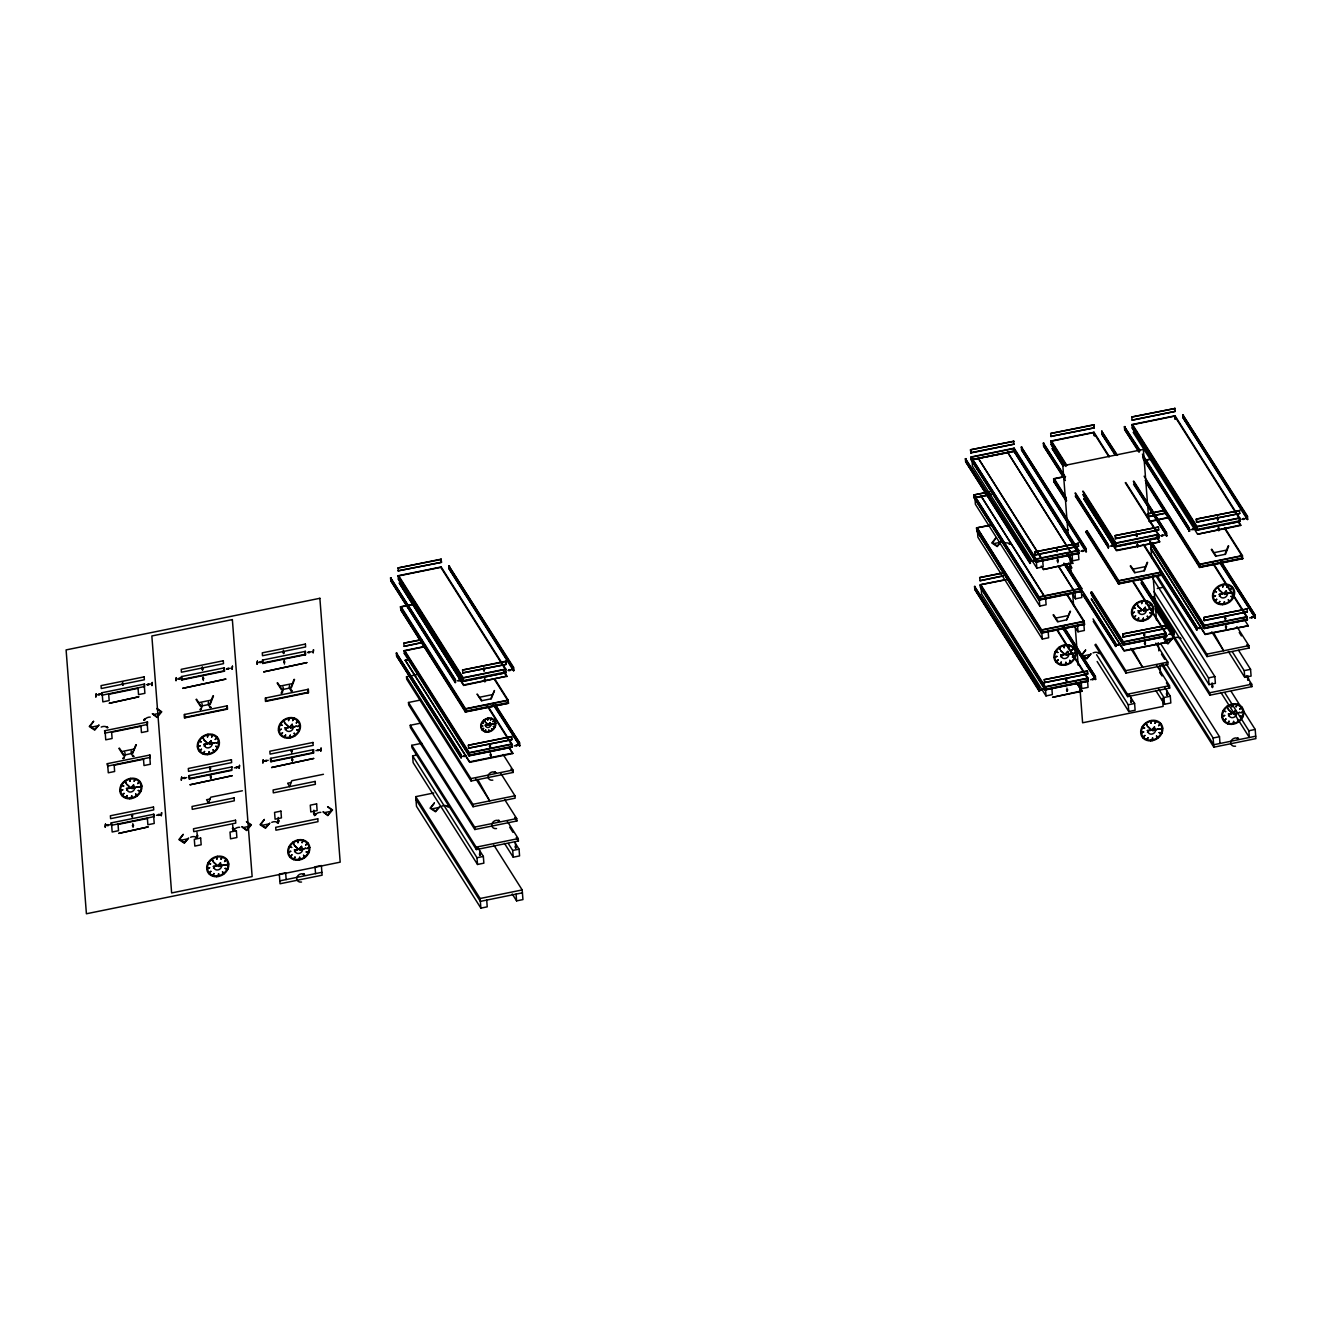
<?xml version="1.0" encoding="UTF-8"?>
<svg xmlns="http://www.w3.org/2000/svg" width="1322" height="1322" viewBox="0 0 1322 1322"><rect width="100%" height="100%" fill="white"/><g stroke="black" fill="none" stroke-linecap="round" stroke-linejoin="round"><path stroke-width="1.5" d="M150.278 717.086A6.445 5.453 -32.3 0 0 144.048 720.259L144.379 719.052M239.662 827.275A6.445 5.453 -32.3 0 0 233.416 830.447L233.746 829.258M320.833 812.352A6.445 5.453 -32.3 0 0 314.603 815.525L314.933 814.335M124.351 757.936L123.144 758.564L123.524 757.324M201.473 709.005L200.283 709.633L200.647 708.41M282.544 692.53L281.338 693.158L281.718 691.918M122.103 683.871L122.83 685.193L123.326 683.623M131.605 816.12L132.101 814.55L132.828 815.872M132.332 825.556L133.059 826.878L133.555 825.308M201.836 668.651L202.547 669.99L203.043 668.403M202.613 678.88L203.109 677.31L203.836 678.632M209.537 768.76L210.033 767.19L210.743 768.512M210.148 776.791L210.876 778.113L211.371 776.543M196.631 835.653L197.342 836.975L197.837 835.405M282.891 652.176L283.619 653.498L284.114 651.928M283.685 662.405L284.18 660.835L284.891 662.157M232.341 828.382L233.052 829.704L233.548 828.134M291.071 751.507L291.567 749.938L292.294 751.26M291.683 759.539L292.41 760.861L292.906 759.291M277.802 820.714L278.529 822.053L279.025 820.466M313.512 813.46L314.239 814.782L314.735 813.212M483.323 669.61L484.05 670.932L484.546 669.362M484.149 680.351L484.645 678.781L485.372 680.103M489.371 746.451L489.867 744.881L490.594 746.203M490.016 754.812L490.743 756.134L491.239 754.565M479.324 854.029L480.035 855.351L480.547 853.781M515.035 846.774L515.745 848.096L516.241 846.526M1056.278 550.365L1056.989 551.704L1057.484 550.117M1057.104 561.106L1057.6 559.537L1058.311 560.858M1065.747 680.533L1066.243 678.963L1066.97 680.285M1066.474 689.952L1067.201 691.274L1067.697 689.704M1135.995 535.162L1136.722 536.484L1137.217 534.914M1136.937 545.639L1137.432 544.069L1138.159 545.391M1143.695 635.271L1144.191 633.701L1144.918 635.023M1144.323 643.302L1145.034 644.624L1145.53 643.054M1130.574 701.09L1131.302 702.412L1131.797 700.842M1217.066 518.67L1217.777 519.992L1218.273 518.422M1218.008 529.147L1218.504 527.577L1219.215 528.899M1166.285 693.835L1166.996 695.157L1167.491 693.587M1224.767 618.779L1225.263 617.209L1225.973 618.531M1225.378 626.81L1226.105 628.132L1226.601 626.562M1211.762 686.168L1212.472 687.49L1212.968 685.92M1247.472 678.913L1248.183 680.235L1248.679 678.665M208.645 802.95L210.694 797.216L242.372 790.771M289.716 786.474L291.749 780.74L323.444 774.295M118.93 748.434L123.409 755.325L132.547 753.259L135.852 744.782M136.348 744.881L132.547 753.259M212.974 695.851L209.686 704.345L201.01 706.113L196.532 699.206M210.181 704.444L213.47 695.967M294.046 679.376L290.741 687.853L282.065 689.621L277.587 682.714M291.237 687.952L294.542 679.475M491.173 698.991L494.478 690.514L490.677 698.892L482.001 700.66L477.06 694.05L481.538 700.957M1053.089 614.928L1057.583 621.836L1066.722 619.77L1070.01 611.276M1070.506 611.392L1066.722 619.77M1147.149 562.362L1143.844 570.84L1135.168 572.608L1130.69 565.7M1144.34 570.955L1147.645 562.461M1228.204 545.87L1224.916 554.364L1216.24 556.116L1211.762 549.225M1225.411 554.463L1228.7 545.986M126.598 790.275L127.011 789.267A4.016 3.404 -32.3 0 0 132.398 791.514A4.016 3.404 -32.3 0 0 133.638 785.648M204.1 746.137L204.513 745.129A4.016 3.404 -32.3 0 0 209.901 747.376A4.016 3.404 -32.3 0 0 211.14 741.526M213.486 868.207L213.9 867.199A4.016 3.404 -32.3 0 0 219.303 869.446A4.016 3.404 -32.3 0 0 220.543 863.597M285.155 729.645L285.569 728.653A4.016 3.404 -32.3 0 0 290.972 730.901A4.016 3.404 -32.3 0 0 292.212 725.034M294.542 851.715L294.971 850.724A4.016 3.404 -32.3 0 0 300.358 852.971A4.016 3.404 -32.3 0 0 301.598 847.105M485.372 725.894L485.653 725.2A2.76 2.33 -32.3 0 0 489.157 727.232A2.76 2.33 -32.3 0 0 490.198 723.117M1060.756 656.77L1061.186 655.778A4.016 3.404 -32.3 0 0 1066.573 658.025A4.016 3.404 -32.3 0 0 1067.812 652.159M1138.259 612.648L1138.672 611.64A4.016 3.404 -32.3 0 0 1144.075 613.887A4.016 3.404 -32.3 0 0 1145.315 608.021M1147.479 732.355L1147.893 731.347A4.016 3.404 -32.3 0 0 1153.28 733.611A4.016 3.404 -32.3 0 0 1154.519 727.744M1219.314 596.156L1219.743 595.148A4.016 3.404 -32.3 0 0 1225.13 597.395A4.016 3.404 -32.3 0 0 1226.37 591.529M1228.535 715.88L1228.948 714.872A4.016 3.404 -32.3 0 0 1234.351 717.119A4.016 3.404 -32.3 0 0 1235.591 711.253M1163.575 639.022L1167.194 635.419L1164.566 638.576M98.902 695.058L100.439 694.182L98.803 693.951M148.725 684.928L147.089 684.68L148.642 683.805M179.164 679.227L180.701 678.351L179.081 678.103M228.409 669.196L226.789 668.965L228.326 668.089M260.219 662.735L261.773 661.859L260.137 661.628M309.48 652.721L307.844 652.49L309.398 651.614M184.766 778.526L183.13 778.294L184.683 777.419M108.189 825.688L106.57 825.457L108.107 824.581M236.39 768.032L237.943 767.157L236.308 766.925M158.475 815.459L160.028 814.583L158.392 814.352M266.3 761.274L264.681 761.042L266.218 760.167M317.941 750.764L319.478 749.888L317.842 749.657M459.048 681.012L460.601 680.136L458.965 679.905M509.945 670.667L508.309 670.436L509.862 669.56M464.633 756.531L462.997 756.3L464.551 755.424M516.258 746.054L517.811 745.178L516.175 744.947M1033.06 561.553L1034.614 560.677L1032.978 560.445M1082.9 551.423L1081.264 551.191L1082.817 550.316M1111.852 546.3L1113.388 545.424L1111.769 545.193M1162.732 535.955L1161.113 535.724L1162.649 534.848M1192.907 529.825L1194.46 528.949L1192.824 528.717M1243.804 519.463L1242.168 519.232L1243.721 518.356M1118.924 645.037L1117.305 644.806L1118.842 643.913M1042.331 690.084L1040.711 689.853L1042.248 688.977M1170.565 634.527L1172.102 633.651L1170.482 633.42M1092.616 679.872L1094.17 678.979L1092.534 678.748M1199.996 628.545L1198.36 628.314L1199.913 627.438M1251.62 618.052L1253.173 617.159L1251.537 616.928M144.048 720.259L145.255 719.581M233.416 830.447L234.638 829.786M314.603 815.525L315.809 814.864M970.497 449.794L1013.776 441.284L970.497 449.794L970.877 452.934L1013.991 444.175L1013.61 441.036M1051.056 436.64L1050.676 433.484L1093.79 424.726L1094.17 427.865L1050.907 436.376L1094.17 427.865M1131.748 417.008L1175.01 408.481L1131.748 417.008L1132.128 420.148L1175.241 411.373L1174.861 408.234M1093.955 424.973L1050.676 433.484M398.385 571.087L398.005 567.948L441.118 559.173L441.498 562.313L398.236 570.84L441.498 562.313M441.284 559.421L398.005 567.948M970.728 452.686L1013.991 444.175M971.059 456.982L1014.172 448.208L1078.884 550.547L1035.77 559.322L971.373 457.478L1036.299 559.206L1036.514 562.098L971.587 460.37L971.059 456.982L971.273 459.874L1014.552 451.364L1014.172 448.208M971.207 457.23L1014.321 448.455M1021.328 447.034L1086.254 548.762L1085.957 551.77L1021.559 449.926L1021.328 447.034L1085.726 548.878L1085.957 551.77M1064.904 465.261L1051.287 444.655L1050.858 441.036L1093.972 432.261L1109.406 456.685M1132.871 428.064L1132.607 424.692L1197.005 526.52L1197.269 529.907L1132.343 428.163L1131.929 424.544L1175.043 415.786L1239.739 518.108L1240.003 521.496L1196.889 530.254L1132.177 427.915M965.391 458.701L1030.317 560.429L1030.003 563.436L965.622 461.593L965.391 458.701L1029.788 560.528L1030.003 563.436M1051.023 441.284L1094.137 432.509L1094.385 435.896M1132.078 424.792L1175.192 416.033M1065.4 480.53L1043.57 446.01L1043.355 443.118L1064.607 475.804M1114.991 454.867L1101.887 434.161L1101.672 431.253L1117.487 455.313M1138.82 451.975L1124.625 429.534L1124.411 426.642L1140.225 450.686M1182.727 414.778L1247.654 516.505L1247.357 519.513L1182.959 417.669L1182.727 414.778L1247.125 516.621L1247.357 519.513M398.071 575.748L441.184 566.973L505.896 669.312L462.783 678.07L398.071 575.748L398.484 579.367L463.411 681.094L463.146 677.723L398.748 575.88L399.013 579.251M398.219 575.995L441.333 567.221M390.552 577.83L455.479 679.558L455.165 682.565L390.783 580.722L390.552 577.83L454.95 679.673L455.165 682.565M448.869 565.965L513.795 667.693L513.498 670.7L449.1 568.857L448.869 565.965L513.267 667.808L513.498 670.7M971.273 459.874L1014.387 451.116L1079.099 553.439L1035.985 562.214L971.587 460.37M1021.559 449.926L1086.486 551.671M965.622 461.593L1030.532 563.321M1043.57 446.01L1064.838 478.696M1101.887 434.161L1115.52 454.751M1124.625 429.534L1139.349 451.86M1182.959 417.669L1247.885 519.397M390.783 580.722L455.693 682.449M449.1 568.857L514.027 670.601M1137.118 431.583L1133.202 432.377L1197.6 534.22L1240.714 525.445L1238.483 521.512M401.359 609.806L401.144 606.914L465.542 708.757L465.757 711.649L400.83 609.921L400.45 606.781L412.216 604.385M400.616 607.029L413.158 604.468M991.021 494.676L974.198 497.816L973.984 494.924L989.649 491.734M1066.011 500.856L1053.849 481.621L1053.617 478.729L1063.417 476.73M1146.438 459.858L1150.371 459.048M973.984 494.924L989.814 491.982M1065.549 476.581L1053.783 478.977L1053.998 481.869L1066.54 500.757M1144.637 460.502L1151.396 459.131M974.132 495.172L974.512 498.311L1039.439 600.056L1039.208 597.164L974.297 495.42L1038.679 597.263L1038.91 600.155L1082.024 591.397L1081.644 588.24L1038.53 597.015L1038.745 599.907L1081.859 591.149M990.988 494.197L974.843 497.485L1039.241 599.312L1039.77 606.071L1046.115 604.782L1045.586 598.023M974.198 497.816L989.881 494.626M96.903 694.893L100.439 694.182M147.089 684.68L150.642 683.97M177.165 679.062L180.701 678.351M226.789 668.965L230.325 668.254M258.22 662.586L261.773 661.859M307.844 652.49L311.397 651.763M102.306 695.124L144.362 686.564M102.356 695.603L101.596 692.811L144.709 684.052L144.412 687.043M108.701 694.314L138.05 688.332M182.006 679.409L224.046 670.849M263.061 662.917L305.118 654.357M421.817 642.74L404.168 646.326L403.788 643.186L421.437 639.584M421.586 639.831L403.788 643.186M976.892 531.047L976.512 527.908L990.228 525.115M976.512 527.908L990.393 525.363M977.355 528.288L1041.224 630.247L1041.439 633.139L1084.552 624.364L1084.172 621.224L1041.058 629.999L1041.29 632.891L1084.552 624.364M421.652 642.492L404.168 646.326M976.677 528.156L977.057 531.295L1041.967 633.023L1041.753 630.131L977.206 528.04L977.9 537.211L1042.298 639.055L1048.643 637.766L1048.131 631.007M405.011 653.2L469.442 755.523L469.227 752.631L404.829 650.788L404.515 653.795L404.135 650.655L425.701 646.26M404.301 650.903L425.849 646.508M396.352 653.068L461.262 754.796L460.965 757.803L396.567 655.96L396.352 653.068L460.734 754.912L460.965 757.803M396.567 655.96L461.494 757.688M509.466 747.888L512.771 753.54L469.657 762.315L405.259 660.471L409.142 659.199M405.259 660.471L409.192 659.678M198.763 702.66L211.322 700.098M279.818 686.168L292.393 683.606M91.251 727.166L97.646 725.877M153.55 714.508L159.945 713.202M993.78 543.623L1000.176 542.317M1064.127 530.684L1068.044 529.891M1149.115 513.399L1164.798 510.209M1064.293 530.932L1068.209 530.139M1147.314 514.043L1164.946 510.457M1147.38 516.687L1166.979 512.705M1147.529 516.952L1167.128 512.953M105.231 733.066L147.287 724.506M105.264 733.545L104.521 730.769L147.634 721.994L147.32 725.001M111.61 732.256L140.975 726.29M184.915 717.35L226.971 708.79M265.986 700.858L308.043 692.315M1149.182 521.364L1168.78 517.381M1149.347 521.612L1170.119 517.381M503.137 754.498L512.969 770.032L513.151 772.445L471.095 781.005L406.697 679.161L406.515 676.748L416.529 674.716M1035.06 551.885L1078.322 543.359L1035.06 551.885L1035.44 555.025L1078.554 546.25L1078.174 543.111M1115.239 535.575L1158.502 527.065L1115.239 535.575L1115.619 538.715L1158.733 529.957L1158.353 526.817M1196.294 519.1L1239.573 510.573L1196.294 519.1L1196.674 522.24L1239.788 513.465L1239.408 510.325M462.931 673.162L462.551 670.023L505.665 661.264L506.045 664.404L462.783 672.915L506.045 664.404M505.83 661.512L462.551 670.023M1035.275 554.777L1078.554 546.25M1115.454 538.467L1158.733 529.957M1196.526 521.992L1239.788 513.465M1075.001 493.172L1108.266 544.846L1108.497 547.754L1075.216 496.064M1082.933 494.709L1115.834 546.746L1158.948 537.971L1158.683 534.6L1115.57 543.375L1082.668 491.338M1133.318 481.324L1166.599 532.997L1166.814 535.889L1133.549 484.216M1142.968 455.974L1189.337 528.37L1189.552 531.262L1143.183 458.866M1239.739 518.108L1196.641 526.883L1131.929 424.544M1031.061 561.404L1034.614 560.677M1081.264 551.191L1084.817 550.464M1109.852 546.151L1113.388 545.424M1161.113 535.724L1164.649 534.997M1190.907 529.659L1194.46 528.949M1242.168 519.232L1245.721 518.521M1077.281 551.092L1013.991 450.984L971.934 459.527L1036.316 561.371L1078.372 552.827M1078.95 553.191L1035.837 561.966L1035.605 559.074L1078.719 550.299L1079.099 553.439M1158.221 537.36L1116.165 545.903L1083.429 494.131M1239.276 520.868L1197.22 529.428L1132.838 427.584M1115.669 546.498L1158.948 537.971M1196.741 530.006L1240.003 521.496M457.048 680.863L460.601 680.136M508.309 670.436L511.862 669.709M505.434 672.055L463.378 680.615L398.98 578.772M398.335 579.119L463.047 681.458L506.144 672.683L505.731 669.064L462.617 677.822L462.882 681.21L506.144 672.683M121.641 751.574L134.2 749.029M1003.563 575.946L980.048 580.722L979.668 577.582L1001.217 573.203M1003.332 573.054L979.668 577.582M1083.759 498.444L1116.495 550.216L1159.642 541.937L1116.528 550.712L1083.792 498.923M1240.68 524.966L1197.6 534.22M971.901 457.379L972.447 466.286L1036.845 568.13L1043.19 566.841L1042.678 560.082M1068.176 553.968L1072.555 560.858L1078.901 559.57L1078.19 550.415L1013.792 448.571L1014.024 451.463L1077.331 551.571M463.708 684.928L506.822 676.17L463.741 685.407L399.31 583.085L463.741 685.407M1003.398 575.698L980.048 580.722M1043.389 569.518L1072.72 563.056L1043.389 569.518L1041.207 566.064M980.445 587.662L980.213 584.77L1005.695 579.581M1006.934 579.614L980.213 584.77M974.545 586.472L1039.472 688.217L1039.175 691.208L974.777 589.381L974.545 586.472L1038.943 688.316L1039.175 691.208M1057.319 629.751L1088.039 678.335L1088.254 681.227L1045.157 690.001L980.759 588.158L980.527 585.266L981.288 588.042L1045.685 689.886M1067.383 567.601L1071.382 566.791M500.757 773.337L514.952 795.778L515.134 798.174L473.078 806.734L408.68 704.89L408.498 702.478L420.512 700.032M974.777 589.381L1039.703 691.109M107.776 766.049L149.832 757.489M107.809 766.529L107.049 763.736L150.163 754.978L149.865 757.969M114.155 765.24L143.52 759.258M479.77 697.206L492.329 694.645M1132.937 569.154L1145.496 566.609M1213.993 552.679L1226.552 550.117M400.45 606.781L465.162 709.104L508.276 700.346L495.023 679.376M507.78 702.61L465.724 711.17L401.326 609.326M400.682 609.673L465.394 712.013L508.507 703.238L508.127 700.098L465.013 708.856L465.228 711.765L508.507 703.238M504.69 799.579L516.704 818.566L516.885 820.979L474.829 829.522L410.431 727.678L410.25 725.266L420.264 723.233M1038.679 597.263L1081.793 588.505L1066.358 564.081M1086.519 530.766L1118.329 581.069L1161.443 572.294M1145.761 479.754L1199.401 564.577L1242.515 555.818L1224.883 527.941M1039.241 599.312L1081.297 590.769L1063.83 563.155M1160.947 574.574L1118.891 583.118L1086.155 531.345M1242.002 558.082L1199.946 566.642L1145.381 480.332M1242.581 558.462L1199.467 567.221L1199.236 564.329L1242.35 555.571L1242.73 558.71L1199.616 567.468L1145.976 482.646M1085.659 531.923L1118.561 583.96L1161.674 575.186L1161.294 572.046L1118.181 580.821L1118.395 583.713L1161.509 574.938L1197.005 629.916L1196.79 627.025L1150.95 554.513M264.681 761.042L268.217 760.315M315.925 750.615L319.478 749.888M183.13 778.294L186.683 777.567M234.391 767.867L237.943 767.157M271.159 761.208L313.215 752.648M189.624 778.46L231.68 769.9M1072.192 593.628L1075.464 598.816L1081.809 597.527L1081.115 588.356L1065.829 564.197M1157.279 588.488L1163.294 587.265M507.334 821.342L518.241 838.594L518.422 841.007L476.366 849.567L411.985 747.723L411.786 745.311L421.801 743.278M1055.799 618.085L1068.358 615.523M477.886 847.799L483.356 856.425L483.869 863.167L477.523 864.472L413.125 762.629L412.613 755.87L417.372 754.912M468.732 748.401L468.352 745.261L511.465 736.503L511.845 739.642L468.566 748.153L511.845 739.642M511.614 736.751L468.352 745.261M210.066 799L206.562 799.711L208.595 803.082M291.121 782.508L287.634 783.219L289.667 786.607M1041.224 630.247L1084.337 621.472L1066.722 593.611M1083.842 623.753L1041.786 632.296L977.388 530.452M106.57 825.457L110.106 824.73M156.475 815.31L160.028 814.583M111.659 825.259L153.716 816.699M404.135 650.655L468.847 752.995L511.961 744.22L487.801 705.998M111.692 825.738L110.932 822.945L154.046 814.187L153.749 817.178M118.038 824.449L147.403 818.483M495.056 705.072L519.596 742.931L519.81 745.839L493.089 704.51M462.997 756.3L466.55 755.573M469.409 755.044L511.465 746.484M514.258 745.889L517.811 745.178M1074.736 626.611L1078.008 631.784L1084.354 630.495L1083.643 621.34L1066.193 593.71M404.367 653.547L469.079 755.887L512.192 747.112L511.812 743.972L468.699 752.747L468.913 755.639L512.192 747.112M405.226 659.992L469.624 761.836L512.738 753.061M1122.808 633.965L1166.07 625.455L1122.808 633.965L1123.188 637.105L1166.301 628.347L1165.921 625.207M1203.863 617.49L1247.142 608.963L1203.863 617.49L1204.243 620.629L1247.357 611.855L1246.976 608.715M1123.022 636.857L1166.301 628.347M1204.094 620.382L1247.357 611.855M1082.454 591.826L1115.718 643.5L1115.95 646.392L1082.668 594.718M1091.228 591.876L1123.039 642.178L1166.153 633.403L1134.342 583.101M1140.77 579.961L1174.052 631.635L1174.267 634.543L1141.002 582.853M1143.827 544.433L1196.79 627.025M1151.545 542.582L1204.094 625.686L1247.208 616.928L1213.216 563.172M1220.751 561.751L1255.107 615.16L1255.338 618.052L1219.876 562.924M1117.305 644.806L1120.841 644.078M1168.565 634.378L1172.102 633.651M1198.36 628.314L1201.913 627.586M1249.621 617.886L1253.173 617.159M1165.657 635.684L1123.601 644.227L1090.848 592.454M1246.712 619.192L1204.656 627.752L1151.181 543.16M1091.443 594.768L1123.254 645.07L1166.368 636.295L1165.987 633.155L1122.874 641.93L1123.105 644.822L1166.368 636.295M1149.595 542.037L1204.325 628.578L1247.439 619.82L1247.059 616.68L1203.945 625.438L1204.16 628.33L1247.439 619.82M406.515 676.748L470.913 778.592L512.969 770.032M1083.313 655.91L1089.708 654.605M1165.293 639.666L1175.291 637.617M180.85 840.263L187.245 838.958M243.149 827.589L249.544 826.283M1166.087 640.658L1170.895 639.683M262.037 825.341L268.432 824.036M324.32 812.666L330.715 811.361M1091.344 598.75L1124.08 650.54L1167.227 642.244L1124.113 651.019L1091.377 599.23M1150.57 547.738L1205.135 634.048L1248.299 625.769L1205.185 634.527L1150.603 548.233M486.711 900.1L487.223 906.842L480.877 908.131L416.48 806.304L415.736 796.654L433.765 792.985M1044.595 682.813L1044.215 679.673L1087.328 670.898L1087.709 674.038L1044.446 682.565L1087.709 674.038M1087.494 671.146L1044.215 679.673M432.063 808.849L438.458 807.544M1063.235 626.611L1095.426 676.55L1095.641 679.442L1062.376 627.768M1088.039 678.335L1044.925 687.11L980.527 585.266M1093.03 618.878L1125.766 670.667L1167.822 662.107L1168.004 664.52L1125.947 673.08L1093.211 621.29M1157.708 576.508L1206.821 654.175L1248.877 645.632L1249.075 648.028L1207.019 656.588L1155.709 575.467M408.498 702.478L472.896 804.321L514.952 795.778M1040.711 689.853L1044.248 689.142M1090.617 679.706L1094.17 678.979M1087.543 680.599L1045.487 689.159L981.089 587.315M1044.991 689.754L1088.254 681.227M1045.454 686.994L980.907 584.902L981.602 594.074L1045.999 695.917L1052.345 694.612L1051.833 687.87M1078.438 683.474L1081.71 688.646L1088.056 687.357L1087.345 678.186L1056.79 629.867M1081.875 690.844L1052.56 697.289L1081.908 691.323L1076.422 682.218M410.25 725.266L474.648 827.109L516.704 818.566M1095.789 644.161L1127.435 694.215L1169.491 685.655L1169.689 688.068L1127.633 696.628L1094.88 644.839M1153.941 591.578L1208.506 677.872L1214.868 676.583L1215.381 683.342L1209.035 684.631L1153.362 596.602M1232.22 651.63L1244.217 670.618L1250.562 669.329L1251.091 676.071L1244.746 677.36L1228.369 651.482M1096.599 654.721L1128.261 704.775L1134.607 703.486L1135.119 710.245L1128.773 711.533L1097.128 661.479M1158.502 688.878L1163.955 697.52L1170.301 696.231L1170.829 702.973L1164.484 704.262L1155.742 690.464M279.834 880.849L321.89 872.305M1155.081 606.467L1209.663 692.778L1251.719 684.218L1251.901 686.63L1209.845 695.19L1155.279 608.88M411.786 745.311L476.184 847.154L518.241 838.594M412.613 755.87L476.994 857.714L483.356 856.425M508.342 843.552L512.705 850.459L519.05 849.154L519.579 855.912L513.233 857.201L504.492 843.403M1166.202 663.793L1213.133 738.007L1219.495 736.718L1220.008 743.476M1224.833 692.778L1248.844 730.752L1255.189 729.447L1255.9 738.618L1213.844 747.178L1161.46 664.322M1255.718 736.205L1213.662 744.765L1162.369 663.627M415.736 796.654L480.134 898.497L522.19 889.937L522.934 899.588L516.588 900.877L512.225 893.969M522.421 892.829L480.365 901.389L415.967 799.546M1237.144 738.668L1238.45 738.734L1237.838 737.759M494.411 772.626L495.717 772.692L495.106 771.718M498.13 821.028L499.435 821.094L498.824 820.119M303.151 874.52L304.457 874.586L303.862 873.611M290.691 690.861L291.947 690.993A6.445 5.453 -32.3 0 1 289.435 685.589M209.636 707.353L210.892 707.485A6.445 5.453 -32.3 0 1 208.38 702.081M132.497 756.267L133.753 756.399A6.445 5.453 -32.3 0 1 131.258 751.012M1008.967 543.937L1010.256 544.102L1009.744 543.061M1179.472 638.394L1180.744 638.559L1180.249 637.535M1098.285 653.316L1099.557 653.481L1099.061 652.457M106.454 727.48L107.726 727.645L107.231 726.621M447.051 806.602L448.34 806.767L447.828 805.726M277.009 822.747L278.281 822.912L277.785 821.887M195.821 837.669L197.11 837.834L196.598 836.809M1164.5 640.988L1167.921 643.252L1172.267 638.774L1167.97 643.93L1165.244 642.128M1211.283 549.522L1215.761 556.43M1219.743 595.148L1220.289 595.991M1228.948 714.872L1229.493 715.714M1130.227 566.014L1134.706 572.905M1138.672 611.64L1139.234 612.483M1147.893 731.347L1148.438 732.206M1053.568 614.631L1058.046 621.538M1061.186 655.778L1061.731 656.621M277.124 683.011L281.603 689.919M285.569 728.653L286.114 729.496M294.971 850.724L295.517 851.566M196.053 699.503L200.547 706.411M204.513 745.129L205.059 745.972M213.9 867.199L214.445 868.042M119.393 748.12L123.871 755.027M127.011 789.267L127.556 790.11M1175.241 411.373L1132.128 420.148M1238.532 521.992L1240.714 525.445M1224.354 528.056L1241.821 555.67L1242.052 558.562M1240.4 555.009L1242.73 558.71M1222.371 563.37L1255.107 615.16M1220.404 562.808L1255.338 618.052M1212.687 563.271L1246.53 616.779L1246.745 619.671M1142.406 454.14L1189.337 528.37M1124.411 426.642L1139.696 450.802M1142.621 457.032L1189.552 531.262M1243.919 618.861L1248.299 625.769M1144.108 476.201L1199.765 564.23L1199.996 567.121L1145.414 480.811M1236.88 626.645L1248.877 645.632M1239.243 632.494L1241.424 635.948M1246.877 644.591L1249.075 648.028M1133.846 481.208L1166.599 532.997M1101.672 431.253L1116.958 455.429M1134.078 484.1L1166.814 535.889M1238.565 650.341L1250.562 669.329M1125.782 482.563L1158.683 534.6M1093.608 432.625L1108.877 456.784M1125.253 482.679L1158.006 534.468L1158.254 537.839M1246.249 675.592L1251.719 684.218M1249.72 683.193L1251.901 686.63M1157.428 538.004L1159.609 541.458M1156.37 536.765L1159.642 541.937M1152.073 542.483L1204.474 625.339L1204.689 628.231L1150.123 541.921M1143.299 544.532L1160.766 572.162L1160.98 575.053M1160.997 572.955L1197.005 629.916M1231.179 691.472L1255.189 729.447M1152.652 578.193L1214.868 676.583M1220.983 692.612L1249.373 737.494L1248.844 730.752M1141.299 579.862L1174.052 631.635M1141.53 582.754L1174.267 634.543M1066.821 465.344L1051.552 441.168L1051.816 444.556M1083.197 491.222L1115.95 543.012L1116.198 546.383L1083.462 494.61M1050.858 441.036L1066.292 465.443M1051.767 444.06L1065.962 466.501M1051.122 444.407L1064.375 465.377M1063.02 465.641L1052.097 448.389L1063.053 466.121M1132.723 581.482L1165.459 633.271L1165.69 636.163M1075.53 493.073L1108.266 544.846M1043.355 443.118L1065.185 477.639M1075.744 495.965L1108.497 547.754M1163.922 636.593L1167.194 641.765M1163.955 637.072L1167.227 642.244M1160.551 643.5L1219.495 736.718M1066.325 497.865L1054.312 478.878L1054.526 481.77M1087.048 530.651L1118.709 580.705L1118.924 583.597L1086.188 531.824M1053.617 478.729L1065.796 497.964M1054.493 481.274L1066.507 500.261M1155.808 643.12L1167.822 662.107M1161.46 654.159L1164.732 659.348M1156.403 664.949L1169.491 685.655M1159.857 672.534L1162.038 675.988M1166.401 682.896L1169.689 688.068M1164.847 687.589L1170.301 696.231M1070.936 552.381L1007.628 452.273L1070.969 552.86M1067.746 553.786L1069.928 557.24M1091.757 591.76L1123.403 641.814L1123.634 644.706L1090.881 592.934M1067.218 553.901L1069.399 557.355M1067.267 554.43L1072.753 563.536M1069.515 564.23L1071.696 567.683M1068.457 562.99L1071.729 568.163M1067.697 567.551L1069.878 571.005M1082.982 591.727L1115.718 643.5M1064.408 563.519L1082.024 591.397M1063.88 563.635L1081.33 591.248M1083.197 594.619L1115.95 646.392M1058.575 566.163L1073.861 590.339M1058.608 566.642L1074.984 592.537M1129.137 694.86L1134.607 703.486M1041.587 558.363L978.28 458.238L1041.62 558.842M1063.764 626.496L1095.426 676.55M1044.496 596.305L981.188 496.196L1044.529 596.784M1063.995 629.388L1095.641 679.442M974.512 498.311L1038.91 600.155M1039.77 606.071L975.372 504.227L974.826 495.32M1076.455 682.697L1081.908 691.323M977.057 531.295L1041.439 633.139M440.804 567.336L505.202 669.163L505.467 672.551M504.64 672.716L506.822 676.17M503.583 671.46L506.855 676.649M494.494 679.491L507.598 700.197L507.813 703.089M495.585 704.957L519.596 742.931M494.709 706.13L519.81 745.839M487.273 706.097L511.284 744.071L511.498 746.98M509.499 748.368L512.771 753.54M510.97 769.007L513.151 772.445M514.704 817.525L516.885 820.979M509.697 827.208L512.969 832.381M516.241 837.553L518.422 841.007M514.688 842.263L519.05 849.154M493.817 845.055L522.19 889.937M1211.762 631.883L1223.643 650.755L1213.646 632.792M1130.69 648.375L1142.588 667.246L1132.574 649.284M475.656 778.592L489.718 800.901L477.705 779.352M291.402 689.952L291.947 690.993M210.347 706.444L210.892 707.485M133.208 755.358L133.753 756.399M1254.578 615.259L1254.809 618.151M1239.854 521.248L1239.59 517.86L1196.476 526.635L1196.889 530.254M1239.325 521.347L1239.061 517.976L1174.663 416.133L1174.894 419.024M1247.836 675.625L1248.183 680.235M1244.217 670.618L1244.746 677.36M1217.529 516.77L1217.777 519.992M1218.504 527.577L1218.752 530.816M1225.263 617.209L1225.511 620.448M1225.858 624.909L1226.105 628.132M1212.125 682.896L1212.472 687.49M1196.46 519.348L1196.674 522.24M1204.028 617.738L1204.243 620.629M1206.821 654.175L1207.019 656.588M1208.506 677.872L1209.035 684.631M1209.663 692.778L1209.845 695.19M1213.133 738.007L1213.844 747.178M1199.401 564.577L1199.616 567.468M1204.094 625.686L1204.325 628.578M1183.256 414.662L1183.487 417.554M1188.809 528.47L1189.023 531.361M1196.261 627.124L1196.476 630.016M1175.043 415.786L1175.291 419.157M1166.07 533.097L1166.285 535.988M1173.523 631.751L1173.738 634.643M1158.783 537.723L1158.535 534.352L1115.421 543.127L1115.834 546.746M1166.648 690.547L1166.996 695.157M1163.955 697.52L1164.484 704.262M1148.735 519.331L1143.348 449.43L1062.838 465.807L1068.209 535.707M1150.471 541.937L1151.726 558.396M1152.999 574.839L1156.486 620.068M1158.221 642.674L1158.849 650.903M1159.956 665.297L1160.6 673.509M1162.484 698.181L1163.129 706.411L1082.602 722.787L1079.611 683.722M1136.474 533.262L1136.722 536.484M1137.432 544.069L1137.68 547.291M1144.191 633.701L1144.439 636.923M1144.786 641.385L1145.034 644.624M1124.939 426.527L1125.154 429.419M1130.938 697.818L1131.302 702.412M1115.388 535.823L1115.619 538.715M1122.956 634.213L1123.188 637.105M1125.766 670.667L1125.947 673.08M1127.435 694.215L1127.633 696.628M1128.261 704.775L1128.773 711.533M1118.329 581.069L1118.561 583.96M1123.039 642.178L1123.254 645.07M1102.201 431.154L1102.416 434.046M1107.737 544.961L1107.968 547.853M1115.19 643.616L1115.421 646.508M1093.79 424.726L1094.021 427.617M1093.972 432.261L1094.236 435.632M1094.897 676.666L1095.112 679.558M1087.328 670.898L1087.56 673.79M1088.105 680.979L1087.874 678.087L1044.777 686.862L1045.157 690.001M1072.026 554.116L1072.555 560.858M1074.951 592.058L1075.464 598.816M1077.48 625.042L1078.008 631.784M1081.198 681.904L1081.71 688.646M1069.63 554.199L1071.068 572.707M1072.638 593.264L1073.596 605.608M1075.183 626.165L1078.174 665.214M1056.741 548.465L1056.989 551.704M1057.6 559.537L1057.848 562.759M1066.243 678.963L1066.507 682.185M1066.953 688.051L1067.201 691.274M1043.884 443.019L1044.099 445.911M1036.316 561.371L1036.845 568.13M1041.587 629.883L1042.298 639.055M1035.209 552.133L1035.44 555.025M1035.77 559.322L1035.985 562.214M1045.305 686.746L1045.999 695.917M1021.856 446.935L1022.088 449.827M970.662 450.042L970.877 452.934M965.919 458.585L966.151 461.477M975.074 586.373L975.306 589.265M519.067 743.047L519.282 745.938M505.665 661.264L505.896 664.156M511.465 736.503L511.68 739.395M515.398 843.486L515.745 848.096M512.705 850.459L513.233 857.201M516.076 894.118L516.588 900.877M489.867 744.881L490.115 748.103M490.495 752.912L490.743 756.134M483.802 667.709L484.05 670.932M484.645 678.781L484.893 682.003M479.688 850.757L480.035 855.351M468.847 752.995L469.079 755.887M470.913 778.592L471.095 781.005M472.896 804.321L473.078 806.734M474.648 827.109L474.829 829.522M476.184 847.154L476.366 849.567M476.994 857.714L477.523 864.472M480.134 898.497L480.877 908.131M462.783 678.07L463.047 681.458M465.162 709.104L465.394 712.013M449.414 565.866L449.629 568.757M441.118 559.173L441.35 562.065M391.081 577.714L391.312 580.622M396.881 652.952L397.096 655.861M313.248 753.127L313 749.756L313.231 753.061M313.876 810.171L314.239 814.782M315.545 873.594L315.016 866.835L321.362 865.546L322.105 875.197L280.049 883.757L279.306 874.106L285.651 872.817L286.18 879.56M291.567 749.938L291.815 753.16M292.162 757.622L292.41 760.861M283.371 650.259L283.619 653.498M284.18 660.835L284.428 664.057M278.182 817.442L278.529 822.053M270.944 758.299L271.192 761.687M262.83 660.025L263.095 663.396M265.755 697.966L266.019 701.338M227.004 709.286L226.756 705.898L226.987 709.22M232.705 825.11L233.052 829.704M202.299 666.751L202.547 669.99M203.109 677.31L203.357 680.549M210.033 767.19L210.281 770.429M210.628 774.89L210.876 778.113M196.995 832.364L197.342 836.975M181.775 676.517L182.039 679.888M184.7 714.458L184.948 717.829M189.393 775.568L189.657 778.939M144.181 684.152L144.891 693.323L138.546 694.612L138.017 687.853M147.106 722.093L147.8 731.264L141.454 732.553L140.942 725.811M149.634 755.077L150.344 764.248L143.999 765.537L143.47 758.778M153.517 814.286L154.228 823.457L147.882 824.746L147.353 817.988M122.582 681.954L122.83 685.193M132.101 814.55L132.349 817.789M132.811 823.639L133.059 826.878M108.652 693.835L109.181 700.577L102.835 701.866L102.124 692.711M111.577 731.777L112.106 738.519L105.743 739.824L105.049 730.653M114.122 764.744L114.634 771.503L108.288 772.792L107.578 763.637M118.005 823.97L118.517 830.712L112.172 832.001L111.461 822.846M271.77 822.334A6.445 5.453 -32.3 0 1 278.281 822.912M190.583 837.256A6.445 5.453 -32.3 0 1 197.11 837.834M301.548 882.038A4.693 3.966 -32.3 0 1 297.07 877.064A4.693 3.966 -32.3 0 1 304.457 874.586M282.958 686.911A6.445 5.453 -32.3 0 1 281.338 693.158M201.886 703.403A6.445 5.453 -32.3 0 1 200.283 709.633M1003.729 543.524A6.445 5.453 -32.3 0 1 1010.256 544.102M1093.046 652.903A6.445 5.453 -32.3 0 1 1099.557 653.481M1235.541 746.203A4.693 3.966 -32.3 0 1 1231.063 741.212A4.693 3.966 -32.3 0 1 1238.45 738.734M1174.217 637.981A6.445 5.453 -32.3 0 1 1180.744 638.559M101.199 727.067A6.445 5.453 -32.3 0 1 107.726 727.645M124.764 752.317A6.445 5.453 -32.3 0 1 123.144 758.564M441.812 806.172A6.445 5.453 -32.3 0 1 448.34 806.767M496.527 828.547A4.693 3.966 -32.3 0 1 492.048 823.573A4.693 3.966 -32.3 0 1 499.435 821.094M492.809 780.145A4.693 3.966 -32.3 0 1 488.314 775.171A4.693 3.966 -32.3 0 1 495.717 772.692M126.466 788.474L129.82 788.276L126.466 788.474M203.968 744.336L207.323 744.137L203.968 744.336M213.354 866.406L216.709 866.207L213.354 866.406M285.023 727.844L288.378 727.662L285.023 727.844M294.426 849.914L297.781 849.732L294.426 849.914M485.29 725.051L487.587 724.919L485.29 725.051M1060.641 654.968L1063.979 654.787L1060.641 654.968M1138.143 610.83L1141.481 610.648L1138.143 610.83M1147.347 730.554L1150.702 730.355L1147.347 730.554M1219.198 594.355L1222.553 594.156L1219.198 594.355M1228.402 714.062L1231.757 713.88L1228.402 714.062M121.211 785.202L123.69 785.962L121.211 785.202M127.044 795.613L125.838 798.075L127.044 795.613M135.356 778.741L134.15 781.203L135.356 778.741M138.265 790.49L140.743 791.267L138.265 790.49M198.713 741.064L201.192 741.824L198.713 741.064M204.546 751.474L203.324 753.937L204.546 751.474M212.859 734.602L211.652 737.065L212.859 734.602M215.767 746.352L218.246 747.128L215.767 746.352M208.099 863.134L210.578 863.894L208.099 863.134M279.768 724.572L282.247 725.348L279.768 724.572M213.933 873.545L212.726 876.007L213.933 873.545M222.245 856.673L221.038 859.135L222.245 856.673M285.602 734.999L284.395 737.445L285.602 734.999M293.914 718.127L292.707 720.573L293.914 718.127M225.153 868.422L227.648 869.198L225.153 868.422M296.822 729.876L299.317 730.636L296.822 729.876M289.171 846.642L291.65 847.419L289.171 846.642M294.988 857.069L293.781 859.515L294.988 857.069M303.316 840.197L302.094 842.643L303.316 840.197M306.225 851.946L308.704 852.707L306.225 851.946M481.671 722.803L483.373 723.332L481.671 722.803M485.67 729.942L484.844 731.628L485.67 729.942M491.371 718.375L490.545 720.06L491.371 718.375M493.37 726.439L495.072 726.968L493.37 726.439M1055.386 651.696L1057.864 652.473L1055.386 651.696M1061.202 662.124L1059.996 664.569L1061.202 662.124M1069.515 645.252L1068.308 647.697L1069.515 645.252M1072.439 657.001L1074.918 657.761L1072.439 657.001M1132.871 607.558L1135.367 608.335L1132.871 607.558M1138.705 617.985L1137.498 620.431L1138.705 617.985M1147.017 601.113L1145.81 603.559L1147.017 601.113M1149.942 612.863L1152.42 613.623L1149.942 612.863M1142.092 727.282L1144.571 728.058L1142.092 727.282M1213.943 591.083L1216.422 591.843L1213.943 591.083M1147.926 737.693L1146.703 740.155L1147.926 737.693M1156.238 720.837L1155.031 723.283L1156.238 720.837M1219.776 601.493L1218.553 603.956L1219.776 601.493M1228.088 584.621L1226.866 587.084L1228.088 584.621M1159.146 732.57L1161.625 733.346L1159.146 732.57M1230.997 596.371L1233.476 597.147L1230.997 596.371M1223.147 710.79L1225.626 711.567L1223.147 710.79M1228.981 721.217L1227.774 723.663L1228.981 721.217M1237.293 704.345L1236.087 706.791L1237.293 704.345M1240.201 716.094L1242.697 716.855L1240.201 716.094M93.565 721.349L89.268 726.505L94.738 730.124L99.018 724.968L94.672 729.43L90.012 726.356L93.565 721.349M152.427 713.764L157.021 717.449L161.763 711.765L156.822 708.493L161.02 711.914L156.971 716.772L152.427 713.764M183.163 834.43L178.867 839.586L184.336 843.205L188.616 838.049L184.27 842.527L179.61 839.437L183.163 834.43M242.025 826.845L246.619 830.53L251.362 824.845L246.421 821.573L250.618 824.994L246.57 829.852L242.025 826.845M264.334 819.508L260.037 824.664L265.507 828.283L269.804 823.127L265.458 827.605L260.798 824.515L264.334 819.508M323.196 811.923L327.79 815.608L332.549 809.923L327.608 806.651L331.789 810.072L327.74 814.93L323.196 811.923M434.36 803.016L430.063 808.172L435.533 811.791L439.829 806.635L435.483 811.113L430.823 808.023L434.36 803.016M996.077 537.806L991.781 542.962L997.251 546.564L1001.547 541.425L997.201 545.887L992.541 542.797L996.077 537.806M1085.61 650.093L1081.33 655.233L1086.783 658.852L1091.08 653.696L1086.734 658.174L1082.074 655.084L1085.61 650.093M133.605 784.904L131.357 787.515L133.605 784.904M211.107 740.766L208.859 743.377L211.107 740.766M292.179 724.274L289.915 726.885L292.179 724.274M220.51 862.836L218.246 865.447L220.51 862.836M301.565 846.344L299.301 848.955L301.565 846.344M490.181 722.605L488.628 724.39L490.181 722.605M1067.779 651.399L1065.515 654.01L1067.779 651.399M1145.282 607.261L1143.018 609.872L1145.282 607.261M1226.337 590.785L1224.073 593.396L1226.337 590.785M1154.486 726.984L1152.239 729.595L1154.486 726.984M1235.558 710.509L1233.294 713.12L1235.558 710.509M126.482 784.062L130.382 787.648L126.482 784.062M203.968 739.923L207.885 743.509L203.968 739.923M285.04 723.431L288.94 727.034L285.04 723.431M213.371 861.994L217.271 865.579L213.371 861.994M294.426 845.502L298.342 849.104L294.426 845.502M485.29 722.027L487.967 724.489L485.29 722.027M1060.641 650.556L1064.557 654.159L1060.641 650.556M1138.143 606.418L1142.059 610.02L1138.143 606.418M1219.198 589.942L1223.114 593.528L1219.198 589.942M1147.347 726.142L1151.264 729.744L1147.347 726.142M1228.419 709.666L1232.319 713.252L1228.419 709.666M125.012 780.839L126.086 783.103L125.012 780.839M123.971 793.398L122.004 795.53L123.971 793.398M139.702 781.434L137.736 783.582L139.702 781.434M202.514 736.718L203.571 738.965L202.514 736.718M135.621 793.861L136.695 796.125L135.621 793.861M201.473 749.26L199.506 751.408L201.473 749.26M217.205 737.296L215.238 739.444L217.205 737.296M213.123 749.723L214.197 751.987L213.123 749.723M283.569 720.226L284.643 722.49L283.569 720.226M282.528 732.768L280.561 734.916L282.528 732.768M298.26 720.821L296.293 722.952L298.26 720.821M294.195 733.247L295.252 735.511L294.195 733.247M211.9 858.788L212.974 861.035L211.9 858.788M210.859 871.33L208.893 873.478L210.859 871.33M226.591 859.366L224.624 861.514L226.591 859.366M222.526 871.793L223.583 874.057L222.526 871.793M292.972 842.296L294.029 844.56L292.972 842.296M291.931 854.838L289.964 856.987L291.931 854.838M307.646 842.891L305.696 845.022L307.646 842.891M303.581 855.317L304.638 857.581L303.581 855.317M484.282 719.812L485.009 721.366L484.282 719.812M483.571 728.422L482.216 729.893L483.571 728.422M494.345 720.226L493.007 721.696L494.345 720.226M491.569 728.753L492.296 730.289L491.569 728.753M1059.186 647.35L1060.244 649.614L1059.186 647.35M1058.145 659.909L1056.179 662.041L1058.145 659.909M1073.861 647.945L1071.894 650.077L1073.861 647.945M1136.689 603.212L1137.746 605.476L1136.689 603.212M1069.795 660.372L1070.853 662.636L1069.795 660.372M1135.631 615.771L1133.681 617.903L1135.631 615.771M1151.363 603.807L1149.396 605.939L1151.363 603.807M1147.298 616.234L1148.355 618.498L1147.298 616.234M1217.744 586.72L1218.801 588.984L1217.744 586.72M1216.703 599.279L1214.736 601.411L1216.703 599.279M1232.435 587.315L1230.468 589.463L1232.435 587.315M1228.353 599.742L1229.427 602.006L1228.353 599.742M1145.893 722.936L1146.951 725.2L1145.893 722.936M1144.852 735.478L1142.886 737.626L1144.852 735.478M1160.584 723.514L1158.617 725.662L1160.584 723.514M1156.502 735.957L1157.576 738.205L1156.502 735.957M1226.948 706.444L1228.022 708.708L1226.948 706.444M1225.907 719.003L1223.941 721.134L1225.907 719.003M1241.639 707.039L1239.672 709.17L1241.639 707.039M1237.574 719.465L1238.631 721.729L1237.574 719.465M319.874 598.288L66.1 649.912L86.409 913.766L340.184 862.159L319.874 598.288M232.358 619.588L151.848 635.965L171.629 892.945L252.138 876.569L232.358 619.588M144.164 676.864L101.05 685.622L101.265 688.531L144.379 679.756L144.164 676.864M223.286 660.769L181.23 669.329L181.445 672.22L223.501 663.661L223.286 660.769M305.399 644.062L262.285 652.837L262.5 655.729L305.613 646.97L305.399 644.062M96.142 693.918L95.845 696.925L96.142 693.918M152.245 682.516L151.947 685.523L152.245 682.516M176.322 677.624L176.024 680.615L176.322 677.624M224.36 667.841L181.246 676.616L181.511 679.987L224.591 671.163L224.36 667.841M232.424 666.205L232.127 669.213L232.424 666.205M257.393 661.132L257.079 664.14L257.393 661.132M305.415 651.366L262.301 660.124L262.566 663.512L305.663 654.671L305.415 651.366M313.496 649.73L313.182 652.721L313.496 649.73M138.711 696.81L109.379 703.254L138.711 696.81M225.765 679.095L182.684 688.349L225.765 679.095M306.82 662.619L263.756 671.857L306.82 662.619M227.285 705.799L184.171 714.558L184.419 717.945L227.516 709.104L227.285 705.799M308.34 689.307L265.226 698.082L265.491 701.453L308.571 692.612L308.34 689.307M207.885 734.404L207.504 737.032L207.885 734.404M288.94 717.929L288.56 720.556L288.94 717.929M200.25 745.724L197.54 746.814L200.25 745.724M215.304 742.667L209.421 744.402L215.304 742.667M219.171 741.89L216.461 742.964L219.171 741.89M281.305 729.248L278.595 730.339L281.305 729.248M296.376 726.175L290.476 727.91L296.376 726.175M300.243 725.398L297.516 726.489L300.243 725.398M209.207 751.656L208.826 754.3L209.207 751.656M290.278 735.181L289.882 737.808L290.278 735.181M130.382 778.542L130.002 781.17L130.382 778.542M312.967 742.468L269.853 751.227L270.085 754.118L313.198 745.36L312.967 742.468M231.433 759.72L188.319 768.479L188.534 771.387L231.647 762.612L231.433 759.72M263.177 759.886L262.88 762.893L263.177 759.886M313.529 749.64L270.415 758.415L270.663 761.786L313.76 752.962L313.529 749.64M321.064 748.12L320.75 751.111L321.064 748.12M181.643 777.138L181.329 780.145L181.643 777.138M231.978 766.909L188.864 775.667L189.129 779.055L231.714 770.379L231.978 766.909M239.513 765.372L239.216 768.379L239.513 765.372M122.748 789.862L120.038 790.953L122.748 789.862M137.819 786.805L131.919 788.54L137.819 786.805M141.669 786.012L138.959 787.102L141.669 786.012M487.967 718.243L487.702 720.044L487.967 718.243M313.661 758.464L271.638 767.504L313.661 758.464M131.704 795.794L131.324 798.422L131.704 795.794M232.127 775.717L190.104 784.756L232.127 775.717M482.728 726.009L480.861 726.753L482.728 726.009M493.056 723.911L489.008 725.1L493.056 723.911M495.7 723.365L493.85 724.109L495.7 723.365M488.876 730.075L488.611 731.876L488.876 730.075M1142.043 600.915L1141.663 603.543L1142.043 600.915M1223.114 584.423L1222.718 587.051L1223.114 584.423M153.501 806.998L110.387 815.757L110.602 818.665L153.716 809.89L153.501 806.998M1134.408 612.235L1131.698 613.325L1134.408 612.235M1149.479 609.178L1143.58 610.913L1149.479 609.178M1153.346 608.384L1150.619 609.475L1153.346 608.384M1215.48 595.743L1212.753 596.833L1215.48 595.743M1230.534 592.686L1224.651 594.421L1230.534 592.686M1234.401 591.892L1231.691 592.983L1234.401 591.892M105.496 824.052L105.182 827.06L105.496 824.052M161.598 812.65L161.284 815.657L161.598 812.65M234.093 797.91L192.037 806.453L192.268 809.345L234.325 800.802L234.093 797.91M315.165 781.418L273.109 789.978L273.324 792.87L315.38 784.31L315.165 781.418M1143.381 618.167L1142.985 620.795L1143.381 618.167M1224.436 601.675L1224.056 604.303L1224.436 601.675M148.047 826.944L118.732 833.389L148.047 826.944M1064.557 645.053L1064.16 647.681L1064.557 645.053M235.547 820.218L193.491 828.762L193.723 831.654L235.762 823.11L235.547 820.218M280.908 811.13L274.563 812.419L275.092 819.177L281.437 817.888L280.908 811.13M316.619 803.875L310.273 805.164L310.786 811.923L317.131 810.617L316.619 803.875M1056.906 656.373L1054.196 657.464L1056.906 656.373M1071.977 653.299L1066.077 655.034L1071.977 653.299M1075.844 652.523L1073.133 653.613L1075.844 652.523M200.647 838.032L194.301 839.321L194.83 846.08L201.175 844.791L200.647 838.032M236.357 830.778L230.011 832.067L230.524 838.826L236.886 837.52L236.357 830.778M1065.879 662.305L1065.499 664.933L1065.879 662.305M317.759 818.781L275.703 827.324L275.934 830.216L317.991 821.673L317.759 818.781M217.271 856.474L216.891 859.102L217.271 856.474M298.342 839.999L297.946 842.626L298.342 839.999M209.636 867.794L206.926 868.885L209.636 867.794M224.707 864.737L218.808 866.472L224.707 864.737M228.574 863.96L225.847 865.034L228.574 863.96M290.708 851.318L287.981 852.409L290.708 851.318M305.762 848.245L299.863 849.98L305.762 848.245M309.629 847.468L306.919 848.559L309.629 847.468M218.609 873.726L218.213 876.37L218.609 873.726M299.664 857.251L299.284 859.878L299.664 857.251M1151.264 720.622L1150.884 723.266L1151.264 720.622M1232.319 704.147L1231.939 706.774L1232.319 704.147M1143.629 731.958L1140.919 733.049L1143.629 731.958M1158.683 728.885L1152.801 730.62L1158.683 728.885M1162.55 728.108L1159.84 729.199L1162.55 728.108M1224.684 715.466L1221.974 716.557L1224.684 715.466M1239.755 712.409L1233.856 714.144L1239.755 712.409M1243.622 711.616L1240.895 712.707L1243.622 711.616M1152.586 737.891L1152.206 740.518L1152.586 737.891M1233.657 721.399L1233.261 724.026L1233.657 721.399M305.151 654.853L304.886 651.465L305.118 654.787M308.076 692.794L307.811 689.423L308.043 692.728M224.096 671.328L223.831 667.957L224.062 671.262M297.747 860.225A11.534 9.766 -32.3 0 0 308.869 844.312A11.534 9.766 -32.3 0 0 289.799 845.254A11.534 9.766 -32.3 0 0 297.747 860.225M297.814 859.515A10.725 9.089 -32.3 0 0 308.175 844.708A10.725 9.089 -32.3 0 0 290.443 845.584A10.725 9.089 -32.3 0 0 297.814 859.515M216.758 875.99A10.725 9.089 -32.3 0 0 227.103 861.2A10.725 9.089 -32.3 0 0 209.372 862.076A10.725 9.089 -32.3 0 0 216.758 875.99M216.676 876.717A11.534 9.766 -32.3 0 0 227.814 860.804A11.534 9.766 -32.3 0 0 208.744 861.746A11.534 9.766 -32.3 0 0 216.676 876.717M288.427 737.445A10.725 9.089 -32.3 0 0 298.772 722.638A10.725 9.089 -32.3 0 0 281.041 723.514A10.725 9.089 -32.3 0 0 288.427 737.445M288.345 738.155A11.534 9.766 -32.3 0 0 299.483 722.242A11.534 9.766 -32.3 0 0 280.413 723.184A11.534 9.766 -32.3 0 0 288.345 738.155M207.29 754.647A11.534 9.766 -32.3 0 0 218.427 738.734A11.534 9.766 -32.3 0 0 199.358 739.676A11.534 9.766 -32.3 0 0 207.29 754.647M207.356 753.92A10.725 9.089 -32.3 0 0 217.717 739.13A10.725 9.089 -32.3 0 0 199.986 740.006A10.725 9.089 -32.3 0 0 207.356 753.92M129.787 798.785A11.534 9.766 -32.3 0 0 140.925 782.872A11.534 9.766 -32.3 0 0 121.855 783.814A11.534 9.766 -32.3 0 0 129.787 798.785M129.853 798.058A10.725 9.089 -32.3 0 0 140.215 783.268A10.725 9.089 -32.3 0 0 122.483 784.144A10.725 9.089 -32.3 0 0 129.853 798.058M1064.028 664.569A10.725 9.089 -32.3 0 0 1074.389 649.763A10.725 9.089 -32.3 0 0 1056.642 650.639A10.725 9.089 -32.3 0 0 1064.028 664.569M1063.962 665.28A11.534 9.766 -32.3 0 0 1075.083 649.366A11.534 9.766 -32.3 0 0 1056.014 650.308A11.534 9.766 -32.3 0 0 1063.962 665.28M1141.53 620.431A10.725 9.089 -32.3 0 0 1151.875 605.625A10.725 9.089 -32.3 0 0 1134.144 606.501A10.725 9.089 -32.3 0 0 1141.53 620.431M1141.448 621.142A11.534 9.766 -32.3 0 0 1152.586 605.228A11.534 9.766 -32.3 0 0 1133.516 606.187A11.534 9.766 -32.3 0 0 1141.448 621.142M1150.669 740.865A11.534 9.766 -32.3 0 0 1161.807 724.952A11.534 9.766 -32.3 0 0 1142.737 725.894A11.534 9.766 -32.3 0 0 1150.669 740.865M1150.735 740.138A10.725 9.089 -32.3 0 0 1161.096 725.348A10.725 9.089 -32.3 0 0 1143.365 726.224A10.725 9.089 -32.3 0 0 1150.735 740.138M1231.807 723.663A10.725 9.089 -32.3 0 0 1242.151 708.856A10.725 9.089 -32.3 0 0 1224.42 709.732A10.725 9.089 -32.3 0 0 1231.807 723.663M1231.724 724.373A11.534 9.766 -32.3 0 0 1242.862 708.476A11.534 9.766 -32.3 0 0 1223.792 709.418A11.534 9.766 -32.3 0 0 1231.724 724.373M1222.519 604.666A11.534 9.766 -32.3 0 0 1233.641 588.753A11.534 9.766 -32.3 0 0 1214.588 589.695A11.534 9.766 -32.3 0 0 1222.519 604.666M1222.586 603.939A10.725 9.089 -32.3 0 0 1232.947 589.149A10.725 9.089 -32.3 0 0 1215.215 590.025A10.725 9.089 -32.3 0 0 1222.586 603.939M487.554 732.107A7.915 6.693 -32.3 0 0 495.188 721.201A7.915 6.693 -32.3 0 0 482.117 721.845A7.915 6.693 -32.3 0 0 487.554 732.107M487.603 731.628A7.354 6.23 -32.3 0 0 494.709 721.482A7.354 6.23 -32.3 0 0 482.547 722.076A7.354 6.23 -32.3 0 0 487.603 731.628"/></g></svg>
